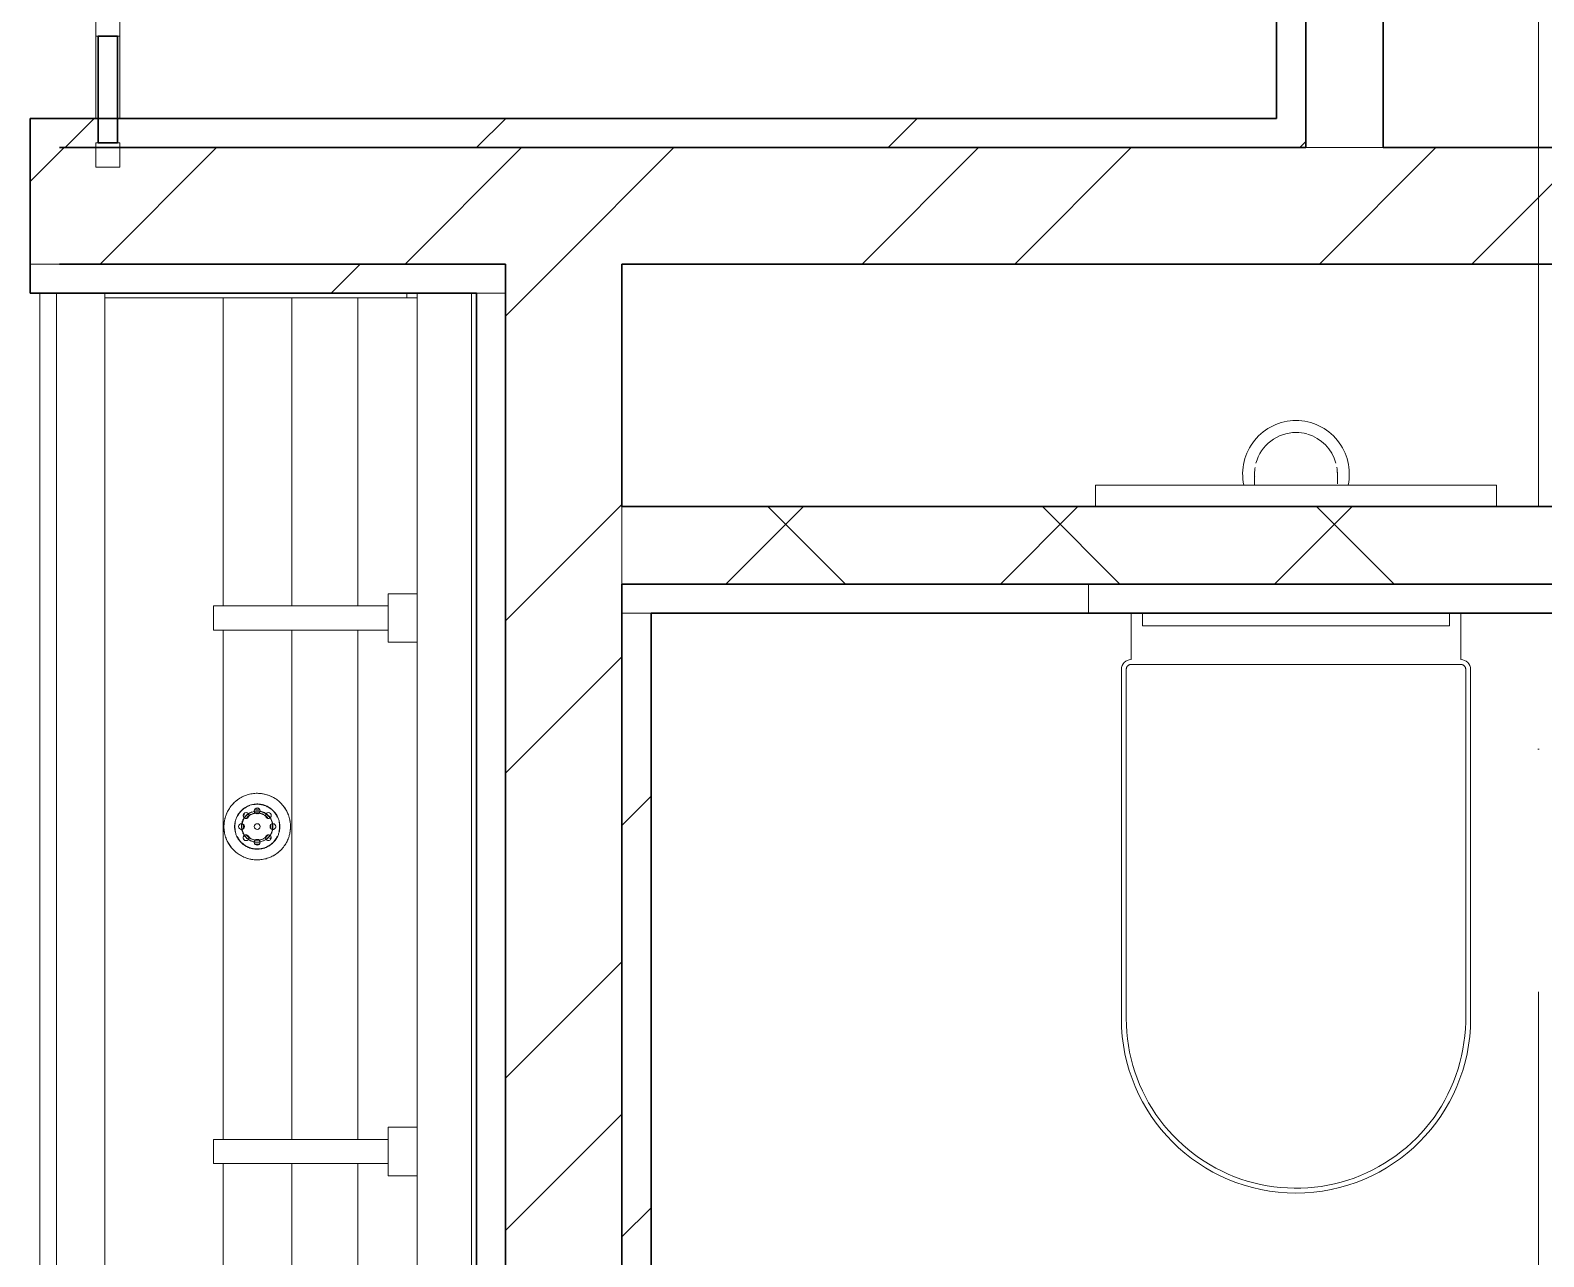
# Model space of a CAD drawing. Header units: millimetres. Extents: x -421858 to 614926, y -468665 to 141641.
# Drawn here: x -50013 to -48452, y -10415 to -9151 of the extents above; entities that cross this region are included whole.
import ezdxf

# ---------------------------------------------------------------- set-up
doc = ezdxf.new("R2010")
doc.units = ezdxf.units.MM
doc.linetypes.add('ADSK_Линия сетки', pattern=[25, 20, -2.5, 0, -2.5])
for name, color, linetype, lineweight in [('Витраж', 7, 'Continuous', 9), ('Оси', 252, 'Continuous', 9), ('Сантехника', 252, 'Continuous', 9), ('Стены наружные', 7, 'Continuous', 18), ('Стены разрез', 252, 'Continuous', 30), ('Стены штриховка', 252, 'Continuous', 9)]:
    doc.layers.add(name, color=color, linetype=linetype, lineweight=lineweight)

# ---------------------------------------------------------------- blocks, each defined once
blk = doc.blocks.new('1 этаж')
at = {"layer": 'Витраж', "color": 251, "lineweight": 18, "true_color": 0x636466, "extrusion": (0, 0, -1)}
for p, q in [((-49945.3, -9131.7), (-49945.3, -9156.7)), ((-49920.3, -9156.7), (-49920.3, -9131.7)), ((-49945.3, -9156.7), (-49920.3, -9156.7))]:
    blk.add_line(p, q, dxfattribs=at)
at = {"layer": 'Витраж', "color": 251, "true_color": 0x636466}
for p, q in [((-49945.3, -9156.7), (-49945.3, -9241.7)), ((-49920.3, -9156.7), (-49920.3, -9241.7))]:
    blk.add_line(p, q, dxfattribs=at)
at = {"layer": 'Витраж', "color": 251, "lineweight": 18, "true_color": 0x636466}
for p, q in [((-49920.3, -9266.7), (-49945.3, -9266.7)), ((-49945.3, -9266.7), (-49945.3, -9291.7)), ((-49920.3, -9291.7), (-49920.3, -9266.7)), ((-49945.3, -9291.7), (-49920.3, -9291.7))]:
    blk.add_line(p, q, dxfattribs=at)
at = {"layer": 'Оси', "color": 251, "linetype": 'ADSK_Линия сетки', "ltscale": 100, "true_color": 0x636466}
blk.add_line((-48457.8, -2641.7), (-48457.8, -33767.9), dxfattribs=at)
at = {"layer": 'Сантехника', "color": 251, "true_color": 0x636466}
for p, q in [((-50002.8, -9421.7), (-50002.8, -11191.7)), ((-49985.8, -9421.7), (-49985.8, -11191.7)), ((-49935.8, -9426.7), (-49935.8, -9421.7)), ((-49624.7, -9421.7), (-49624.7, -9426.7)), ((-49613.8, -9421.7), (-49613.8, -9426.7)), ((-49613.8, -9426.7), (-49613.8, -9421.7)), ((-49557.8, -9421.7), (-49557.8, -11191.7)), ((-49935.8, -9426.7), (-49935.8, -11186.7)), ((-49624.7, -9426.7), (-49935.8, -9426.7)), ((-49813.9, -9426.7), (-49813.9, -9744.2)), ((-49743.2, -9426.7), (-49743.2, -9744.2)), ((-49675.2, -9426.7), (-49675.2, -9744.3)), ((-49616.2, -9426.7), (-49624.7, -9426.7)), ((-49616.2, -9426.7), (-49613.8, -9426.7)), ((-49613.8, -9426.7), (-49613.8, -11186.7)), ((-49613.8, -9731.7), (-49643.8, -9731.7)), ((-49643.8, -9731.7), (-49643.8, -9781.7)), ((-49643.8, -9744.2), (-49823.8, -9744.2)), ((-49823.8, -9744.2), (-49823.8, -9769.2)), ((-48877.8, -9751.7), (-48877.8, -9799.6)), ((-48866, -9764.6), (-48866, -9751.7)), ((-48549.6, -9751.7), (-48549.6, -9764.6)), ((-48537.8, -9799.6), (-48537.8, -9751.7)), ((-48549.6, -9764.6), (-48866, -9764.6)), ((-49823.8, -9769.2), (-49643.8, -9769.2)), ((-49813.9, -9769.2), (-49813.9, -10294.2)), ((-49743.2, -9769.2), (-49743.2, -10294.2)), ((-49675.2, -9769.2), (-49675.2, -10294.3)), ((-49643.8, -9781.7), (-49613.8, -9781.7)), ((-48887.8, -9809.6), (-48887.8, -10169.6)), ((-48882.8, -9809.6), (-48882.8, -10169.6)), ((-48537.8, -9804.6), (-48877.8, -9804.6)), ((-48532.8, -10169.6), (-48532.8, -9809.6)), ((-48527.8, -10169.6), (-48527.8, -9809.6)), ((-49613.8, -10281.7), (-49643.8, -10281.7)), ((-49643.8, -10281.7), (-49643.8, -10331.7)), ((-49643.8, -10294.2), (-49823.8, -10294.2)), ((-49823.8, -10294.2), (-49823.8, -10319.2)), ((-49823.8, -10319.2), (-49643.8, -10319.2)), ((-49813.9, -10319.2), (-49813.9, -10844.2)), ((-49743.2, -10319.2), (-49743.2, -10844.2)), ((-49675.2, -10319.2), (-49675.2, -10844.3)), ((-49643.8, -10331.7), (-49613.8, -10331.7))]:
    blk.add_line(p, q, dxfattribs=at)
at = {"layer": 'Сантехника', "color": 251, "lineweight": 9, "true_color": 0x636466}
for p, q in [((-48914.6, -9619.6), (-48914.6, -9641.7)), ((-48889.6, -9619.6), (-48914.6, -9619.6)), ((-48889.6, -9619.6), (-48526.1, -9619.6)), ((-48501.1, -9619.6), (-48526.1, -9619.6)), ((-48501.1, -9641.7), (-48501.1, -9619.6))]:
    blk.add_line(p, q, dxfattribs=at)
at = {"layer": 'Сантехника', "color": 251, "lineweight": 9, "true_color": 0x636466, "flags": 128}
for points in [[(-48750.5, -9608.1), (-48750.5, -9608.1), (-48750.5, -9608.2), (-48750.5, -9608.4), (-48750.5, -9608.7), (-48750.5, -9609), (-48750.5, -9609.4), (-48750.5, -9609.9), (-48750.5, -9610.4), (-48750.5, -9611), (-48750.5, -9611.7), (-48750.5, -9612.4), (-48750.5, -9613.2), (-48750.5, -9614.1), (-48750.5, -9615), (-48750.5, -9616), (-48750.5, -9617), (-48750.5, -9618.1), (-48750.5, -9619.3)], [(-48665.1, -9618.4), (-48665.1, -9617.3), (-48665.1, -9616.2), (-48665.1, -9615.2), (-48665.1, -9614.3), (-48665.1, -9613.4), (-48665.1, -9612.6), (-48665.1, -9611.8), (-48665.1, -9611.2), (-48665.1, -9610.5), (-48665.1, -9610), (-48665.1, -9609.5), (-48665.1, -9609.1), (-48665.1, -9608.8), (-48665.1, -9608.5), (-48665.1, -9608.3), (-48665.1, -9608.2), (-48665.1, -9608.1), (-48665.1, -9608.1)]]:
    blk.add_lwpolyline(points, dxfattribs=at)
at = {"layer": 'Сантехника', "color": 251, "true_color": 0x636466, "flags": 128}
for points in [[(-48877.8, -9804.6), (-48878, -9804.6), (-48878.2, -9804.6), (-48878.4, -9804.6), (-48878.6, -9804.6), (-48878.8, -9804.7), (-48879, -9804.7), (-48879.2, -9804.7), (-48879.4, -9804.8), (-48879.6, -9804.9), (-48879.7, -9804.9), (-48879.9, -9805), (-48880.1, -9805.1), (-48880.3, -9805.2), (-48880.5, -9805.3), (-48880.6, -9805.4), (-48880.8, -9805.5), (-48880.9, -9805.7), (-48881.1, -9805.8), (-48881.2, -9805.9), (-48881.4, -9806.1), (-48881.5, -9806.2), (-48881.7, -9806.4), (-48881.8, -9806.5), (-48881.9, -9806.7), (-48882, -9806.8), (-48882.1, -9807), (-48882.2, -9807.2), (-48882.3, -9807.4), (-48882.4, -9807.6), (-48882.5, -9807.7), (-48882.5, -9807.9), (-48882.6, -9808.1), (-48882.6, -9808.3), (-48882.7, -9808.5), (-48882.7, -9808.7), (-48882.8, -9808.9), (-48882.8, -9809.1), (-48882.8, -9809.3), (-48882.8, -9809.5), (-48882.8, -9809.6)], [(-48532.8, -9809.6), (-48532.8, -9809.4), (-48532.8, -9809.2), (-48532.8, -9809), (-48532.9, -9808.8), (-48532.9, -9808.6), (-48532.9, -9808.4), (-48533, -9808.2), (-48533.1, -9808), (-48533.1, -9807.8), (-48533.2, -9807.6), (-48533.3, -9807.4), (-48533.4, -9807.2), (-48533.5, -9807.1), (-48533.6, -9806.9), (-48533.7, -9806.7), (-48533.8, -9806.6), (-48533.9, -9806.4), (-48534, -9806.3), (-48534.2, -9806.1), (-48534.3, -9806), (-48534.5, -9805.8), (-48534.6, -9805.7), (-48534.8, -9805.6), (-48534.9, -9805.5), (-48535.1, -9805.3), (-48535.3, -9805.2), (-48535.4, -9805.1), (-48535.6, -9805.1), (-48535.8, -9805), (-48536, -9804.9), (-48536.2, -9804.8), (-48536.4, -9804.8), (-48536.6, -9804.7), (-48536.8, -9804.7), (-48537, -9804.6), (-48537.1, -9804.6), (-48537.3, -9804.6), (-48537.5, -9804.6), (-48537.7, -9804.6), (-48537.8, -9804.6)], [(-49744.5, -9971.7), (-49744.5, -9970.4), (-49744.6, -9969), (-49744.7, -9967.6), (-49744.9, -9966.3), (-49745.2, -9964.9), (-49745.5, -9963.6), (-49745.8, -9962.3), (-49746.2, -9960.9), (-49746.7, -9959.6), (-49747.2, -9958.4), (-49747.8, -9957.1), (-49748.4, -9955.9), (-49749, -9954.7), (-49749.7, -9953.5), (-49750.5, -9952.4), (-49751.3, -9951.2), (-49752.1, -9950.2), (-49753, -9949.1), (-49753.9, -9948.1), (-49754.9, -9947.1), (-49755.9, -9946.2), (-49756.9, -9945.3), (-49758, -9944.4), (-49759.1, -9943.6), (-49760.3, -9942.9), (-49761.4, -9942.2), (-49762.6, -9941.5), (-49763.9, -9940.9), (-49765.1, -9940.3), (-49766.4, -9939.8), (-49767.7, -9939.3), (-49769, -9938.9), (-49770.3, -9938.5), (-49771.6, -9938.2), (-49773, -9937.9), (-49774.3, -9937.7), (-49775.7, -9937.6), (-49777.1, -9937.5), (-49778.4, -9937.4), (-49779.8, -9937.4), (-49781.2, -9937.5), (-49782.5, -9937.6), (-49783.9, -9937.8), (-49785.3, -9938), (-49786.6, -9938.3), (-49787.9, -9938.7), (-49789.2, -9939.1), (-49790.5, -9939.5), (-49791.8, -9940), (-49793.1, -9940.5), (-49794.3, -9941.1), (-49795.5, -9941.8), (-49796.7, -9942.5), (-49797.9, -9943.2), (-49799, -9944), (-49800.1, -9944.8), (-49801.1, -9945.7), (-49802.2, -9946.6), (-49803.1, -9947.6), (-49804.1, -9948.6), (-49805, -9949.6), (-49805.9, -9950.7), (-49806.7, -9951.8), (-49807.5, -9952.9), (-49808.2, -9954), (-49808.9, -9955.2), (-49809.5, -9956.5), (-49810.1, -9957.7), (-49810.6, -9959), (-49811.1, -9960.2), (-49811.6, -9961.5), (-49811.9, -9962.9), (-49812.3, -9964.2), (-49812.5, -9965.5), (-49812.8, -9966.9), (-49812.9, -9968.3), (-49813, -9969.6), (-49813.1, -9971), (-49813.1, -9971.7)], [(-49802.1, -9971.7), (-49802.1, -9970.8), (-49802, -9969.9), (-49801.9, -9968.9), (-49801.8, -9968), (-49801.6, -9967.1), (-49801.4, -9966.2), (-49801.2, -9965.3), (-49800.9, -9964.4), (-49800.6, -9963.5), (-49800.3, -9962.7), (-49799.9, -9961.8), (-49799.5, -9961), (-49799, -9960.2), (-49798.5, -9959.4), (-49798, -9958.6), (-49797.5, -9957.8), (-49796.9, -9957.1), (-49796.3, -9956.4), (-49795.7, -9955.7), (-49795, -9955), (-49794.4, -9954.4), (-49793.6, -9953.8), (-49792.9, -9953.2), (-49792.2, -9952.6), (-49791.4, -9952.1), (-49790.6, -9951.6), (-49789.8, -9951.2), (-49789, -9950.8), (-49788.1, -9950.4), (-49787.2, -9950), (-49786.4, -9949.7), (-49785.5, -9949.4), (-49784.6, -9949.2), (-49783.7, -9948.9), (-49782.8, -9948.8), (-49781.8, -9948.6), (-49780.9, -9948.5), (-49780, -9948.5), (-49779.1, -9948.4), (-49778.1, -9948.4), (-49777.2, -9948.5), (-49776.3, -9948.6), (-49775.3, -9948.7), (-49774.4, -9948.8), (-49773.5, -9949), (-49772.6, -9949.3), (-49771.7, -9949.5), (-49770.8, -9949.8), (-49770, -9950.2), (-49769.1, -9950.5), (-49768.3, -9950.9), (-49767.4, -9951.4), (-49766.6, -9951.9), (-49765.9, -9952.4), (-49765.1, -9952.9), (-49764.3, -9953.5), (-49763.6, -9954), (-49762.9, -9954.7), (-49762.3, -9955.3), (-49761.6, -9956), (-49761, -9956.7), (-49760.4, -9957.4), (-49759.9, -9958.2), (-49759.3, -9958.9), (-49758.8, -9959.7), (-49758.4, -9960.5), (-49757.9, -9961.4), (-49757.5, -9962.2), (-49757.2, -9963.1), (-49756.8, -9963.9), (-49756.6, -9964.8), (-49756.3, -9965.7), (-49756.1, -9966.6), (-49755.9, -9967.5), (-49755.7, -9968.4), (-49755.6, -9969.4), (-49755.5, -9970.3), (-49755.5, -9971.2), (-49755.5, -9971.7)], [(-49799.2, -9961.1), (-49798.8, -9960.3), (-49798.3, -9959.5), (-49797.8, -9958.7), (-49797.3, -9958), (-49796.7, -9957.2), (-49796.1, -9956.5), (-49795.5, -9955.9), (-49794.9, -9955.2), (-49794.2, -9954.6), (-49793.5, -9954), (-49792.8, -9953.4)], [(-49795.3, -9955.3), (-49796, -9956), (-49796.6, -9956.7), (-49797.2, -9957.4), (-49797.7, -9958.2), (-49798.3, -9958.9), (-49798.8, -9959.7), (-49799.2, -9960.5)], [(-49792, -9952.9), (-49791.2, -9952.3), (-49790.5, -9951.9), (-49789.7, -9951.4), (-49788.8, -9951), (-49788, -9950.6), (-49787.1, -9950.3), (-49786.3, -9949.9)], [(-49786.8, -9949.8), (-49787.6, -9950.2), (-49788.5, -9950.5), (-49789.3, -9950.9)], [(-49782.7, -9949), (-49781.8, -9948.9), (-49780.9, -9948.8), (-49780, -9948.7), (-49779.1, -9948.7), (-49778.1, -9948.7), (-49777.2, -9948.7), (-49776.3, -9948.8), (-49775.4, -9948.9), (-49774.5, -9949.1), (-49773.6, -9949.3), (-49772.7, -9949.5), (-49771.8, -9949.8), (-49770.9, -9950.1), (-49770.1, -9950.4), (-49769.2, -9950.8), (-49768.4, -9951.2), (-49767.6, -9951.6), (-49766.8, -9952.1), (-49766, -9952.6), (-49765.2, -9953.1), (-49764.5, -9953.7), (-49763.8, -9954.2), (-49763.1, -9954.9), (-49762.4, -9955.5), (-49761.8, -9956.2), (-49761.2, -9956.9), (-49760.6, -9957.6), (-49760.1, -9958.3), (-49759.6, -9959.1), (-49759.1, -9959.9), (-49758.6, -9960.7)], [(-49782.2, -9955.9), (-49781.6, -9955.8), (-49780.9, -9955.7), (-49780.3, -9955.6), (-49779.6, -9955.6), (-49779, -9955.5), (-49778.3, -9955.5), (-49777.7, -9955.6), (-49777, -9955.6), (-49776.4, -9955.7), (-49775.8, -9955.8)], [(-49767.8, -9951.2), (-49768.7, -9950.8), (-49769.5, -9950.4), (-49770.4, -9950), (-49771.2, -9949.7), (-49772.1, -9949.4), (-49773, -9949.2), (-49773.9, -9948.9), (-49774.8, -9948.8), (-49775.8, -9948.6)], [(-49758.6, -9960.2), (-49759.1, -9959.4), (-49759.6, -9958.6), (-49760.1, -9957.8), (-49760.7, -9957.1), (-49761.3, -9956.4), (-49761.9, -9955.7), (-49762.6, -9955)], [(-49801.7, -9967.5), (-49801.9, -9968.4), (-49802, -9969.4), (-49802.1, -9970.3), (-49802.1, -9971.2), (-49802.1, -9971.7)], [(-49801.8, -9971.7), (-49801.8, -9970.8), (-49801.8, -9969.9), (-49801.7, -9969), (-49801.5, -9968.1), (-49801.4, -9967.2), (-49801.2, -9966.3)], [(-49795, -9971.7), (-49795, -9971.1), (-49794.9, -9970.4), (-49794.9, -9969.8), (-49794.8, -9969.2), (-49794.7, -9968.5), (-49794.5, -9967.9), (-49794.4, -9967.3), (-49794.2, -9966.6), (-49794, -9966), (-49793.7, -9965.4), (-49793.5, -9964.8), (-49793.2, -9964.3), (-49792.9, -9963.7), (-49792.5, -9963.1), (-49792.2, -9962.6), (-49791.8, -9962.1), (-49791.4, -9961.5), (-49791, -9961), (-49790.5, -9960.6), (-49790.1, -9960.1), (-49789.6, -9959.7), (-49789.1, -9959.2), (-49788.6, -9958.8), (-49788.1, -9958.5), (-49787.6, -9958.1)], [(-49769.8, -9958.3), (-49769.3, -9958.6), (-49768.8, -9959), (-49768.3, -9959.4), (-49767.8, -9959.9), (-49767.3, -9960.3), (-49766.9, -9960.8), (-49766.4, -9961.3), (-49766, -9961.8), (-49765.6, -9962.3), (-49765.3, -9962.8), (-49764.9, -9963.4), (-49764.6, -9963.9), (-49764.3, -9964.5), (-49764, -9965.1), (-49763.8, -9965.7), (-49763.5, -9966.3), (-49763.3, -9966.9), (-49763.2, -9967.5), (-49763, -9968.2), (-49762.9, -9968.8), (-49762.8, -9969.4), (-49762.7, -9970.1), (-49762.6, -9970.7), (-49762.6, -9971.4), (-49762.6, -9971.7)], [(-49756.3, -9966.7), (-49756.1, -9967.6), (-49756, -9968.5), (-49755.9, -9969.4), (-49755.8, -9970.3), (-49755.8, -9971.2), (-49755.8, -9971.7)], [(-49755.5, -9971.7), (-49755.5, -9970.8), (-49755.6, -9969.9), (-49755.7, -9968.9), (-49755.8, -9968)], [(-49813.1, -9971.7), (-49813.1, -9973.1), (-49813, -9974.5), (-49812.9, -9975.8), (-49812.7, -9977.2), (-49812.4, -9978.5), (-49812.1, -9979.9), (-49811.8, -9981.2), (-49811.4, -9982.5), (-49810.9, -9983.8), (-49810.4, -9985.1), (-49809.8, -9986.3), (-49809.2, -9987.6), (-49808.6, -9988.8), (-49807.9, -9990), (-49807.1, -9991.1), (-49806.3, -9992.2), (-49805.5, -9993.3), (-49804.6, -9994.3), (-49803.7, -9995.4), (-49802.7, -9996.3), (-49801.7, -9997.3), (-49800.7, -9998.2), (-49799.6, -9999), (-49798.5, -9999.8), (-49797.3, -10000.6), (-49796.2, -10001.3), (-49795, -10002), (-49793.7, -10002.6), (-49792.5, -10003.2), (-49791.2, -10003.7), (-49789.9, -10004.2), (-49788.6, -10004.6), (-49787.3, -10005), (-49786, -10005.3), (-49784.6, -10005.5), (-49783.3, -10005.7), (-49781.9, -10005.9), (-49780.5, -10006), (-49779.2, -10006), (-49777.8, -10006), (-49776.4, -10005.9), (-49775.1, -10005.8), (-49773.7, -10005.6), (-49772.4, -10005.4), (-49771, -10005.1), (-49769.7, -10004.8), (-49768.4, -10004.4), (-49767.1, -10004), (-49765.8, -10003.5), (-49764.5, -10002.9), (-49763.3, -10002.3), (-49762.1, -10001.7), (-49760.9, -10001), (-49759.7, -10000.2), (-49758.6, -9999.5), (-49757.5, -9998.6), (-49756.5, -9997.8), (-49755.4, -9996.8), (-49754.5, -9995.9), (-49753.5, -9994.9), (-49752.6, -9993.9), (-49751.7, -9992.8), (-49750.9, -9991.7), (-49750.1, -9990.6), (-49749.4, -9989.4), (-49748.7, -9988.2), (-49748.1, -9987), (-49747.5, -9985.8), (-49747, -9984.5), (-49746.5, -9983.2), (-49746, -9981.9), (-49745.7, -9980.6), (-49745.3, -9979.3), (-49745.1, -9977.9), (-49744.8, -9976.6), (-49744.7, -9975.2), (-49744.6, -9973.8), (-49744.5, -9972.5), (-49744.5, -9971.7)], [(-49802.1, -9971.7), (-49802.1, -9972.7), (-49802, -9973.6), (-49801.9, -9974.5), (-49801.8, -9975.4)], [(-49755.5, -9971.7), (-49755.5, -9972.7), (-49755.6, -9973.6), (-49755.7, -9974.5), (-49755.8, -9975.4), (-49756, -9976.4), (-49756.2, -9977.3), (-49756.4, -9978.2), (-49756.7, -9979.1), (-49757, -9979.9), (-49757.3, -9980.8), (-49757.7, -9981.7), (-49758.1, -9982.5), (-49758.6, -9983.3), (-49759.1, -9984.1), (-49759.6, -9984.9), (-49760.1, -9985.6), (-49760.7, -9986.4), (-49761.3, -9987.1), (-49761.9, -9987.8), (-49762.6, -9988.4), (-49763.2, -9989.1), (-49764, -9989.7), (-49764.7, -9990.3), (-49765.4, -9990.8), (-49766.2, -9991.3), (-49767, -9991.8), (-49767.8, -9992.3), (-49768.7, -9992.7), (-49769.5, -9993.1), (-49770.4, -9993.4), (-49771.2, -9993.8), (-49772.1, -9994.1), (-49773, -9994.3), (-49773.9, -9994.5), (-49774.8, -9994.7), (-49775.8, -9994.8), (-49776.7, -9994.9), (-49777.6, -9995), (-49778.5, -9995), (-49779.5, -9995), (-49780.4, -9995), (-49781.3, -9994.9), (-49782.3, -9994.8), (-49783.2, -9994.6), (-49784.1, -9994.4), (-49785, -9994.2), (-49785.9, -9993.9), (-49786.8, -9993.6), (-49787.6, -9993.3), (-49788.5, -9992.9), (-49789.3, -9992.5), (-49790.2, -9992.1), (-49791, -9991.6), (-49791.7, -9991.1), (-49792.5, -9990.6), (-49793.3, -9990), (-49794, -9989.4), (-49794.7, -9988.8), (-49795.3, -9988.1), (-49796, -9987.5), (-49796.6, -9986.8), (-49797.2, -9986), (-49797.7, -9985.3), (-49798.3, -9984.5), (-49798.8, -9983.7), (-49799.2, -9982.9), (-49799.7, -9982.1), (-49800.1, -9981.3), (-49800.4, -9980.4), (-49800.8, -9979.5), (-49801, -9978.7), (-49801.3, -9977.8), (-49801.5, -9976.9), (-49801.7, -9975.9), (-49801.9, -9975), (-49802, -9974.1), (-49802.1, -9973.2), (-49802.1, -9972.2), (-49802.1, -9971.7)], [(-49801.3, -9976.8), (-49801.5, -9975.9), (-49801.6, -9975), (-49801.7, -9974.1), (-49801.8, -9973.1), (-49801.8, -9972.2), (-49801.8, -9971.7)], [(-49765.6, -9990.6), (-49766.4, -9991.1), (-49767.1, -9991.6), (-49767.9, -9992), (-49768.8, -9992.5), (-49769.6, -9992.9), (-49770.5, -9993.2), (-49771.3, -9993.5), (-49772.2, -9993.8), (-49773.1, -9994), (-49774, -9994.3), (-49774.9, -9994.4), (-49775.8, -9994.6), (-49776.7, -9994.7), (-49777.6, -9994.7), (-49778.6, -9994.8), (-49779.5, -9994.8), (-49780.4, -9994.7), (-49781.3, -9994.6), (-49782.2, -9994.5), (-49783.1, -9994.4), (-49784, -9994.2), (-49784.9, -9993.9), (-49785.8, -9993.7), (-49786.7, -9993.4), (-49787.5, -9993), (-49788.4, -9992.7), (-49789.2, -9992.3), (-49790, -9991.8), (-49790.8, -9991.4), (-49791.6, -9990.9), (-49792.4, -9990.4), (-49793.1, -9989.8), (-49793.8, -9989.2), (-49794.5, -9988.6), (-49795.2, -9988), (-49795.8, -9987.3), (-49796.4, -9986.6), (-49797, -9985.9), (-49797.5, -9985.1), (-49798.1, -9984.4), (-49798.5, -9983.6), (-49799, -9982.8)], [(-49799, -9983.3), (-49798.5, -9984.1), (-49798, -9984.9), (-49797.5, -9985.6), (-49796.9, -9986.4), (-49796.3, -9987.1), (-49795.7, -9987.8), (-49795, -9988.4)], [(-49787.8, -9985.2), (-49788.3, -9984.8), (-49788.9, -9984.4), (-49789.4, -9984), (-49789.8, -9983.6), (-49790.3, -9983.1), (-49790.7, -9982.7), (-49791.2, -9982.2), (-49791.6, -9981.7), (-49792, -9981.2), (-49792.3, -9980.6), (-49792.7, -9980.1), (-49793, -9979.5), (-49793.3, -9978.9), (-49793.6, -9978.4), (-49793.8, -9977.8), (-49794.1, -9977.2), (-49794.3, -9976.5), (-49794.5, -9975.9), (-49794.6, -9975.3), (-49794.7, -9974.7), (-49794.8, -9974), (-49794.9, -9973.4), (-49795, -9972.7), (-49795, -9972.1), (-49795, -9971.7)], [(-49762.6, -9971.7), (-49762.6, -9972.4), (-49762.7, -9973), (-49762.7, -9973.7), (-49762.8, -9974.3), (-49762.9, -9974.9), (-49763.1, -9975.6), (-49763.2, -9976.2), (-49763.4, -9976.8), (-49763.6, -9977.4), (-49763.9, -9978), (-49764.1, -9978.6), (-49764.4, -9979.2), (-49764.7, -9979.8), (-49765.1, -9980.3), (-49765.4, -9980.9), (-49765.8, -9981.4), (-49766.2, -9981.9), (-49766.6, -9982.4), (-49767.1, -9982.9), (-49767.5, -9983.4), (-49768, -9983.8), (-49768.5, -9984.2), (-49769, -9984.6), (-49769.5, -9985), (-49770, -9985.4)], [(-49758.4, -9982.4), (-49758.8, -9983.2), (-49759.3, -9984), (-49759.8, -9984.7), (-49760.3, -9985.5), (-49760.9, -9986.2), (-49761.5, -9986.9), (-49762.1, -9987.6), (-49762.8, -9988.3), (-49763.4, -9988.9), (-49764.1, -9989.5), (-49764.8, -9990.1)], [(-49762.3, -9988.1), (-49761.6, -9987.5), (-49761, -9986.8), (-49760.4, -9986), (-49759.9, -9985.3), (-49759.3, -9984.5), (-49758.8, -9983.7), (-49758.4, -9982.9)], [(-49755.8, -9971.7), (-49755.8, -9972.7), (-49755.8, -9973.6), (-49755.9, -9974.5), (-49756.1, -9975.4), (-49756.2, -9976.3), (-49756.4, -9977.2)], [(-49755.9, -9975.9), (-49755.7, -9975), (-49755.6, -9974.1), (-49755.5, -9973.2), (-49755.5, -9972.2), (-49755.5, -9971.7)], [(-49789.8, -9992.3), (-49789, -9992.7), (-49788.1, -9993.1), (-49787.2, -9993.4), (-49786.4, -9993.8), (-49785.5, -9994.1), (-49784.6, -9994.3), (-49783.7, -9994.5), (-49782.8, -9994.7), (-49781.8, -9994.8)], [(-49775.4, -9987.6), (-49776, -9987.7), (-49776.7, -9987.8), (-49777.3, -9987.9), (-49778, -9987.9), (-49778.6, -9987.9), (-49779.3, -9987.9), (-49779.9, -9987.9), (-49780.6, -9987.8), (-49781.2, -9987.8), (-49781.8, -9987.6)], [(-49775.3, -9994.8), (-49774.4, -9994.6), (-49773.5, -9994.4), (-49772.6, -9994.2), (-49771.7, -9993.9), (-49770.8, -9993.6), (-49770, -9993.3), (-49769.1, -9992.9), (-49768.3, -9992.5)], [(-48882.8, -10169.6), (-48882.7, -10176.5), (-48882.2, -10183.5), (-48881.5, -10190.5), (-48880.6, -10197.4), (-48879.3, -10204.3), (-48877.8, -10211.1), (-48876, -10217.9), (-48873.9, -10224.6), (-48871.6, -10231.2), (-48869, -10237.7), (-48866.1, -10244.1), (-48863, -10250.4), (-48859.7, -10256.5), (-48856.1, -10262.5), (-48852.2, -10268.4), (-48848.2, -10274.1), (-48843.9, -10279.6), (-48839.4, -10284.9), (-48834.6, -10290.1), (-48829.7, -10295.1), (-48824.6, -10299.9), (-48819.3, -10304.4), (-48813.8, -10308.8), (-48808.2, -10312.9), (-48802.4, -10316.8), (-48796.4, -10320.5), (-48790.3, -10323.9), (-48784, -10327.1), (-48777.7, -10330), (-48771.2, -10332.7), (-48764.6, -10335.1), (-48758, -10337.2), (-48751.2, -10339.1), (-48744.4, -10340.7), (-48737.5, -10342), (-48730.6, -10343.1), (-48723.7, -10343.8), (-48716.7, -10344.3), (-48709.7, -10344.5), (-48702.7, -10344.5), (-48695.7, -10344.1), (-48688.7, -10343.5), (-48681.8, -10342.6), (-48674.9, -10341.4), (-48668, -10340), (-48661.3, -10338.2), (-48654.5, -10336.3), (-48647.9, -10334), (-48641.4, -10331.5), (-48635, -10328.7), (-48628.7, -10325.6), (-48622.5, -10322.3), (-48616.5, -10318.8), (-48610.6, -10315), (-48604.8, -10311), (-48599.2, -10306.8), (-48593.8, -10302.4), (-48588.6, -10297.7), (-48583.6, -10292.8), (-48578.8, -10287.8), (-48574.1, -10282.5), (-48569.7, -10277.1), (-48565.5, -10271.5), (-48561.6, -10265.7), (-48557.8, -10259.8), (-48554.4, -10253.7), (-48551.1, -10247.5), (-48548.1, -10241.2), (-48545.4, -10234.7), (-48542.9, -10228.2), (-48540.7, -10221.5), (-48538.8, -10214.8), (-48537.1, -10208), (-48535.7, -10201.2), (-48534.6, -10194.2), (-48533.7, -10187.3), (-48533.1, -10180.3), (-48532.8, -10173.3), (-48532.8, -10169.6)]]:
    blk.add_lwpolyline(points, dxfattribs=at)
at = {"layer": 'Сантехника', "color": 251, "lineweight": 9, "true_color": 0x636466}
for radius, start, end in [(55, 90, 192.0258), (42.7, 90, 165), (55, 347.9742, 90), (42.7, 75, 90), (42.7, 15, 73.8853), (42.7, 170.8699, 180), (42.7, 177.9172, 180), (42.7, 182.2417, 184.1976), (42.7, 357.2428, 9.4986), (42.7, 0, 2.5338)]:
    blk.add_arc((-48707.8, -9608.1), radius, start, end, dxfattribs=at)
at = {"layer": 'Сантехника', "color": 251, "true_color": 0x636466}
for centre, radius, start, end in [((-48877.8, -9809.6), 10, 90, 180), ((-48877.8, -9809.6), 5, 150, 180), ((-48877.8, -9809.6), 5, 150, 180), ((-48877.8, -9809.6), 5, 150, 165), ((-48877.8, -9809.6), 5, 90, 120), ((-48877.8, -9809.6), 5, 90, 120), ((-48877.8, -9809.6), 5, 90, 120), ((-48537.8, -9809.6), 10, 0, 90), ((-48537.8, -9809.6), 5, 60, 90), ((-48537.8, -9809.6), 5, 60, 90), ((-48537.8, -9809.6), 5, 60, 90), ((-48537.8, -9809.6), 5, 0, 30), ((-48537.8, -9809.6), 5, 0, 30), ((-48537.8, -9809.6), 5, 15, 30), ((-49778.8, -9971.7), 34.3, 81.2405, 94.5295), ((-49778.8, -9971.7), 34.3, 75.5624, 79.0767), ((-49778.8, -9971.7), 34.3, 56.5875, 72.8932), ((-49778.8, -9971.7), 34.3, 145.0376, 161.2102), ((-49778.8, -9971.7), 34.3, 133.5244, 136.5478), ((-49778.8, -9971.7), 34.3, 112.2071, 130.7179), ((-49778.8, -9971.7), 16.2, 39.3943, 101.028), ((-49778.8, -9955.5), 3, 0, 180), ((-49778.8, -9955.5), 3, 0, 180), ((-49778.8, -9955.5), 3, 180, 255), ((-49778.8, -9955.5), 3, 180, 0), ((-49778.8, -9971.7), 18.1, 83.5568, 96.4432), ((-49778.8, -9955.5), 3, 285, 0), ((-49778.8, -9971.7), 34.3, 20.4173, 38.2302), ((-49778.8, -9971.7), 34.3, 170.2639, 180), ((-49778.8, -9971.7), 34.3, 164.3157, 167.198), ((-49778.8, -9971.7), 23, 144, 154.1058), ((-49795, -9971.7), 3, 90, 180), ((-49795, -9971.7), 3, 150, 180), ((-49795, -9971.7), 3, 90, 105), ((-49778.8, -9971.7), 16.2, 158.4339, 180), ((-49795, -9971.7), 3, 30, 90), ((-49795, -9971.7), 3, 0, 90), ((-49778.8, -9971.7), 15.9, 0, 180), ((-49790.3, -9960.3), 3, 45, 225), ((-49790.3, -9960.3), 3, 135, 195), ((-49778.8, -9971.7), 18.1, 136.1528, 141.4432), ((-49790.3, -9960.3), 3, 210, 225), ((-49778.8, -9971.7), 14.1, 173.2684, 180), ((-49790.3, -9960.3), 3, 225, 45), ((-49790.3, -9960.3), 3, 225, 285), ((-49790.3, -9960.3), 3, 90, 120), ((-49778.8, -9971.7), 16.2, 110.5449, 140.552), ((-49778.8, -9971.7), 14.1, 136.2949, 141.7649), ((-49778.8, -9971.7), 14.1, 124.7852, 137.7972), ((-49778.8, -9971.7), 14.1, 125.0449, 135), ((-49778.8, -9971.7), 13.9, 45, 135), ((-49778.8, -9971.7), 13.9, 45, 135), ((-49790.3, -9960.3), 3, 330, 45), ((-49778.8, -9971.7), 14.1, 113.7949, 123.75), ((-49778.8, -9971.7), 14.1, 102.5449, 111.2863), ((-49778.8, -9971.7), 3, 0, 180), ((-49778.8, -9971.7), 14.1, 91.2949, 101.25), ((-49778.8, -9971.7), 14.1, 80.5238, 95.3542), ((-49778.8, -9971.7), 14.1, 80.0449, 90), ((-49778.8, -9971.7), 14.1, 68.7949, 78.75), ((-49778.8, -9971.7), 14.1, 60.7079, 67.5), ((-49778.8, -9971.7), 14.1, 46.2949, 56.25), ((-49767.3, -9960.3), 3, 135, 210), ((-49767.3, -9960.3), 3, 135, 315), ((-49778.8, -9971.7), 14.1, 41.7766, 52.7822), ((-49767.3, -9960.3), 3, 315, 135), ((-49778.8, -9971.7), 14.1, 38.2351, 45), ((-49767.3, -9960.3), 3, 255, 315), ((-49767.3, -9960.3), 3, 60, 90), ((-49762.6, -9971.7), 3, 90, 180), ((-49767.3, -9960.3), 3, 345, 45), ((-49767.3, -9960.3), 3, 315, 330), ((-49762.6, -9971.7), 3, 90, 150), ((-49778.8, -9971.7), 14.1, 0, 6.7316), ((-49762.6, -9971.7), 3, 75, 90), ((-49762.6, -9971.7), 3, 0, 90), ((-49778.8, -9971.7), 23, 25.3123, 36), ((-49762.6, -9971.7), 3, 0, 30), ((-49778.8, -9971.7), 34.3, 6.4389, 10.0463), ((-49778.8, -9971.7), 34.3, 0, 4.4583), ((-49778.8, -9971.7), 34.3, 180, 184.4583), ((-49778.8, -9971.7), 34.3, 186.4389, 190.0463), ((-49778.8, -9971.7), 34.3, 201.6884, 218.2302), ((-49778.8, -9971.7), 23, 205.3123, 216), ((-49795, -9971.7), 3, 180, 210), ((-49795, -9971.7), 3, 180, 270), ((-49795, -9971.7), 3, 255, 270), ((-49795, -9971.7), 3, 270, 0), ((-49795, -9971.7), 3, 270, 330), ((-49778.8, -9971.7), 16, 179.2587, 180), ((-49778.8, -9971.7), 16, 179.2587, 180), ((-49778.8, -9971.7), 15.9, 180, 0), ((-49790.3, -9983.2), 3, 135, 315), ((-49790.3, -9983.2), 3, 165, 225), ((-49778.8, -9971.7), 14.1, 180, 186.7316), ((-49790.3, -9983.2), 3, 135, 150), ((-49790.3, -9983.2), 3, 75, 135), ((-49790.3, -9983.2), 3, 315, 135), ((-49790.3, -9983.2), 3, 240, 270), ((-49778.8, -9971.7), 16.2, 219.3943, 252.9769), ((-49778.8, -9971.7), 14.1, 218.2351, 225), ((-49778.8, -9971.7), 14.1, 222.2028, 235.2148), ((-49778.8, -9971.7), 13.9, 225, 315), ((-49778.8, -9971.7), 13.9, 225, 315), ((-49778.8, -9971.7), 14.1, 226.2949, 236.25), ((-49790.3, -9983.2), 3, 315, 30), ((-49778.8, -9971.7), 14.1, 237.5449, 247.5), ((-49778.8, -9971.7), 14.1, 251.3559, 258.75), ((-49778.8, -9971.7), 3, 180, 0), ((-49778.8, -9987.9), 3, 0, 180), ((-49778.8, -9987.9), 3, 105, 180), ((-49778.8, -9971.7), 14.1, 260.0449, 270), ((-49778.8, -9971.7), 14.1, 264.6458, 280.001), ((-49778.8, -9971.7), 14.1, 271.2949, 281.25), ((-49778.8, -9987.9), 3, 0, 75), ((-49778.8, -9971.7), 14.1, 282.5449, 288.6441), ((-49778.8, -9971.7), 14.1, 293.7949, 299.2921), ((-49778.8, -9971.7), 16.2, 293.8381, 335.2568), ((-49778.8, -9971.7), 14.1, 305.0449, 315), ((-49767.3, -9983.2), 3, 45, 225), ((-49778.8, -9971.7), 14.1, 307.2178, 318.2234), ((-49767.3, -9983.2), 3, 150, 225), ((-49767.3, -9983.2), 3, 225, 45), ((-49778.8, -9971.7), 14.1, 316.2949, 321.7649), ((-49767.3, -9983.2), 3, 45, 105), ((-49767.3, -9983.2), 3, 270, 300), ((-49778.8, -9971.7), 18.1, 316.5264, 321.4432), ((-49762.6, -9971.7), 3, 180, 270), ((-49762.6, -9971.7), 3, 210, 270), ((-49767.3, -9983.2), 3, 30, 45), ((-49767.3, -9983.2), 3, 315, 15), ((-49778.8, -9971.7), 14.1, 353.2684, 0), ((-49778.8, -9971.7), 16.2, 338.4339, 0), ((-49762.6, -9971.7), 3, 270, 0), ((-49762.6, -9971.7), 3, 270, 285), ((-49778.8, -9971.7), 23, 324, 334.1058), ((-49762.6, -9971.7), 3, 330, 0), ((-49778.8, -9971.7), 34.3, 325.0376, 341.2102), ((-49778.8, -9971.7), 34.3, 344.3157, 347.198), ((-49778.8, -9971.7), 34.3, 350.2639, 0), ((-49778.8, -9971.7), 34.3, 236.5875, 252.8932), ((-49778.8, -9971.7), 16.2, 255, 281.028), ((-49778.8, -9987.9), 3, 180, 0), ((-49778.8, -9987.9), 3, 180, 0), ((-49778.8, -9971.7), 18.1, 263.5568, 276.4432), ((-49778.8, -9971.7), 34.3, 292.2071, 310.7179), ((-49778.8, -9971.7), 34.3, 313.5244, 316.5478), ((-49778.8, -9971.7), 34.3, 255.5624, 259.0767), ((-49778.8, -9971.7), 34.3, 261.2405, 274.5295), ((-48707.8, -10169.6), 180, 180, 0), ((-48707.8, -10169.6), 175, 180, 180.9078), ((-48707.8, -10169.6), 175, 180, 180.9078), ((-48707.8, -10169.6), 175, 359.0922, 0), ((-48707.8, -10169.6), 175, 359.0922, 0)]:
    blk.add_arc(centre, radius, start, end, dxfattribs=at)
at = {"layer": 'Стены наружные', "color": 251, "lineweight": 30, "true_color": 0x636466}
for p, q in [((-48617.8, -9271.7), (-48617.8, -5341.7)), ((-48727.8, -5371.7), (-48727.8, -9241.7)), ((-48697.8, -5371.7), (-48697.8, -9271.7)), ((-48727.8, -9241.7), (-50012.8, -9241.7)), ((-50012.8, -9241.7), (-50012.8, -9421.7)), ((-48697.8, -9271.7), (-49982.8, -9271.7)), ((-48217.8, -9271.7), (-48617.8, -9271.7)), ((-49982.8, -9391.7), (-49522.8, -9391.7)), ((-49522.8, -9391.7), (-49522.8, -11221.7)), ((-49402.8, -9641.7), (-49402.8, -9391.7)), ((-49402.8, -9391.7), (-47962.8, -9391.7)), ((-50012.8, -9421.7), (-49552.8, -9421.7)), ((-49552.8, -9421.7), (-49552.8, -11191.7)), ((-48362.8, -9641.7), (-49402.8, -9641.7)), ((-49402.8, -11616.7), (-49402.8, -9721.7)), ((-49402.8, -9721.7), (-48343.8, -9721.7)), ((-49372.8, -9751.7), (-47992.8, -9751.7)), ((-49372.8, -11686.7), (-49372.8, -9751.7))]:
    blk.add_line(p, q, dxfattribs=at)
at = {"layer": 'Стены наружные', "color": 251, "linetype": 'Continuous', "lineweight": 9, "true_color": 0x636466}
for p, q in [((-49976.8, -9271.7), (-49946.8, -9241.7)), ((-49552.6, -9271.7), (-49522.6, -9241.7)), ((-49128.3, -9271.7), (-49098.3, -9241.7)), ((-48704, -9271.7), (-48697.8, -9265.5)), ((-50012.8, -9306.6), (-49977.9, -9271.7)), ((-49940.7, -9391.7), (-49820.7, -9271.7)), ((-49626.4, -9391.7), (-49506.4, -9271.7)), ((-49469.3, -9391.7), (-49349.3, -9271.7)), ((-49155, -9391.7), (-49035, -9271.7)), ((-48997.8, -9391.7), (-48877.8, -9271.7)), ((-48683.5, -9391.7), (-48563.5, -9271.7)), ((-48526.4, -9391.7), (-48406.4, -9271.7)), ((-49702.6, -9421.7), (-49672.6, -9391.7)), ((-49522.8, -9445.3), (-49469.3, -9391.7)), ((-49522.8, -9759.6), (-49402.8, -9639.6)), ((-49295.5, -9721.7), (-49215.5, -9641.7)), ((-49172.2, -9721.7), (-49252.2, -9641.7)), ((-49012.6, -9721.7), (-48932.6, -9641.7)), ((-48889.3, -9721.7), (-48969.3, -9641.7)), ((-48729.8, -9721.7), (-48649.8, -9641.7)), ((-48606.5, -9721.7), (-48686.5, -9641.7)), ((-48921.8, -9751.7), (-48921.8, -9721.7)), ((-49522.8, -9916.7), (-49402.8, -9796.7)), ((-49402.8, -9970.5), (-49372.8, -9940.5)), ((-49522.8, -10231), (-49402.8, -10111)), ((-49522.8, -10388.2), (-49402.8, -10268.2)), ((-49402.8, -10394.8), (-49372.8, -10364.8))]:
    blk.add_line(p, q, dxfattribs=at)
at = {"layer": 'Стены разрез', "color": 251, "true_color": 0x636466}
for p, q in [((-49922.8, -9156.7), (-49942.8, -9156.7)), ((-49942.8, -9156.7), (-49942.8, -9266.7)), ((-49922.8, -9266.7), (-49922.8, -9156.7)), ((-49942.8, -9266.7), (-49922.8, -9266.7))]:
    blk.add_line(p, q, dxfattribs=at)
at = {"layer": 'Стены штриховка', "color": 251, "true_color": 0x636466}
for p, q in [((-48697.8, -9271.7), (-48617.8, -9271.7)), ((-49982.8, -9391.7), (-50012.8, -9391.7)), ((-49522.8, -9421.7), (-49552.8, -9421.7)), ((-49402.8, -9641.7), (-49402.8, -9721.7)), ((-49372.8, -9751.7), (-49402.8, -9751.7))]:
    blk.add_line(p, q, dxfattribs=at)

msp = doc.modelspace()

# ---------------------------------------------------------------- block references
msp.add_blockref('1 этаж', (0, 0))

doc.saveas('drawing.dxf')
